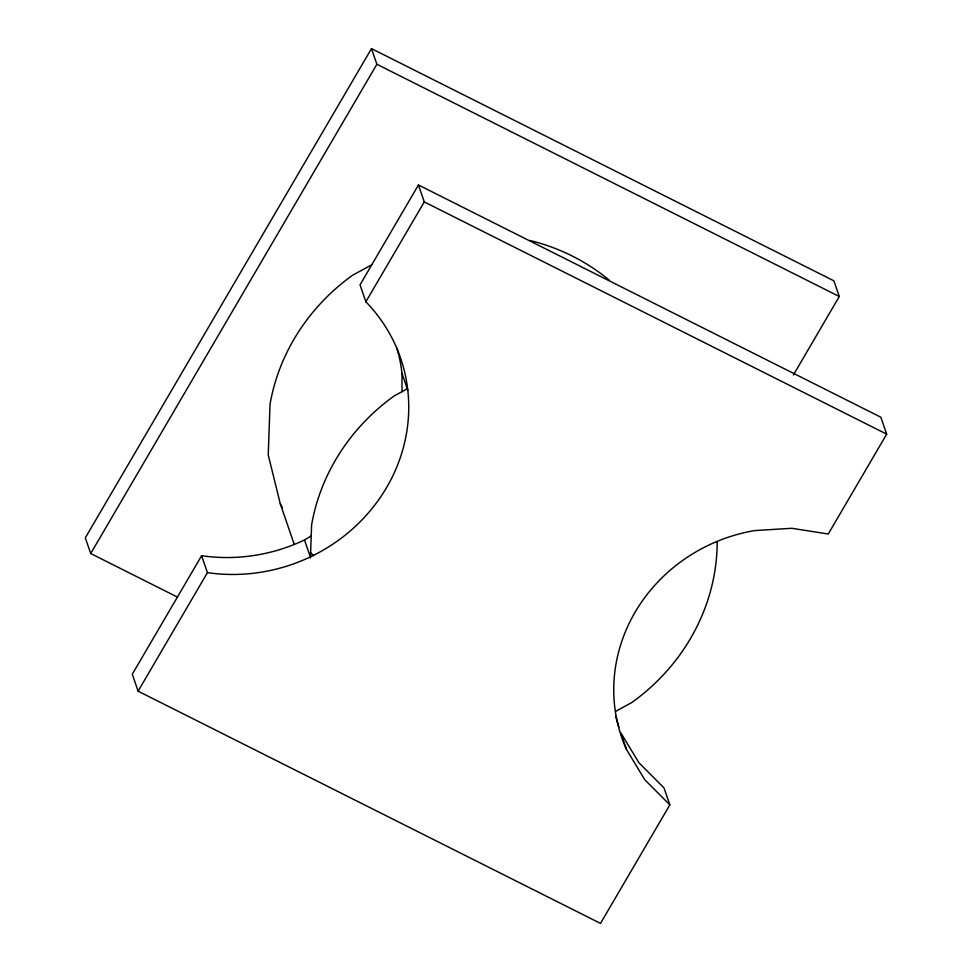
<?xml version="1.0" encoding="UTF-8"?>
<svg xmlns="http://www.w3.org/2000/svg" width="972" height="972" viewBox="0 0 972 972"><rect width="100%" height="100%" fill="white"/><g stroke="black" fill="none" stroke-linecap="round" stroke-linejoin="round"><path stroke-width="1.46" d="M310.42 558.013L311.599 524.989A205.493 192.735 -19 0 1 394.243 395.896L407.244 388.824M793.383 374.998L839.286 296.496L833.891 280.823L371.486 48.6L85.317 537.856L90.712 553.53L177.499 597.112M90.712 553.53L376.881 64.273L371.486 48.6M311.21 535.949L304.491 539.982A170.392 159.809 -19 0 1 201.605 555.717L132.277 674.24L138.109 691.177L600.514 923.4L669.842 804.865L664.01 787.94L638.883 762.704L620.646 732.499L626.466 749.424L644.715 779.641L669.842 804.865M626.466 749.424A164.681 154.451 -19 0 1 754.454 530.603L791.743 528.282L828.266 534.017L886.683 434.144L880.851 417.219L418.446 184.984L360.029 284.857L365.861 301.794A170.392 159.809 -19 0 1 386.649 487.434A170.392 159.809 -19 0 1 207.437 572.642L138.109 691.177M365.861 301.794L424.278 201.921L418.446 184.984M372.227 264.542L352.678 275.185A205.493 192.735 -19 0 0 270.034 404.279L268.236 454.957L280.288 503.824L293.981 543.591M615.568 711.37L631.788 702.549A205.408 192.65 -19 0 0 717.202 542.169M376.881 64.273L839.286 296.496M424.278 201.921L886.683 434.144M310.542 552.643L313.652 555.68M280.288 503.824L282.5 507.688M396.965 348.183A170.392 159.809 -19 0 1 401.971 373.321L407.803 390.258M304.491 539.982L310.323 556.907M201.605 555.717L207.437 572.642M615.58 716.133L618.957 727.044M401.971 373.321L402.007 391.667M530.177 240.521A205.493 192.735 -19 0 1 609.408 280.325"/></g></svg>
